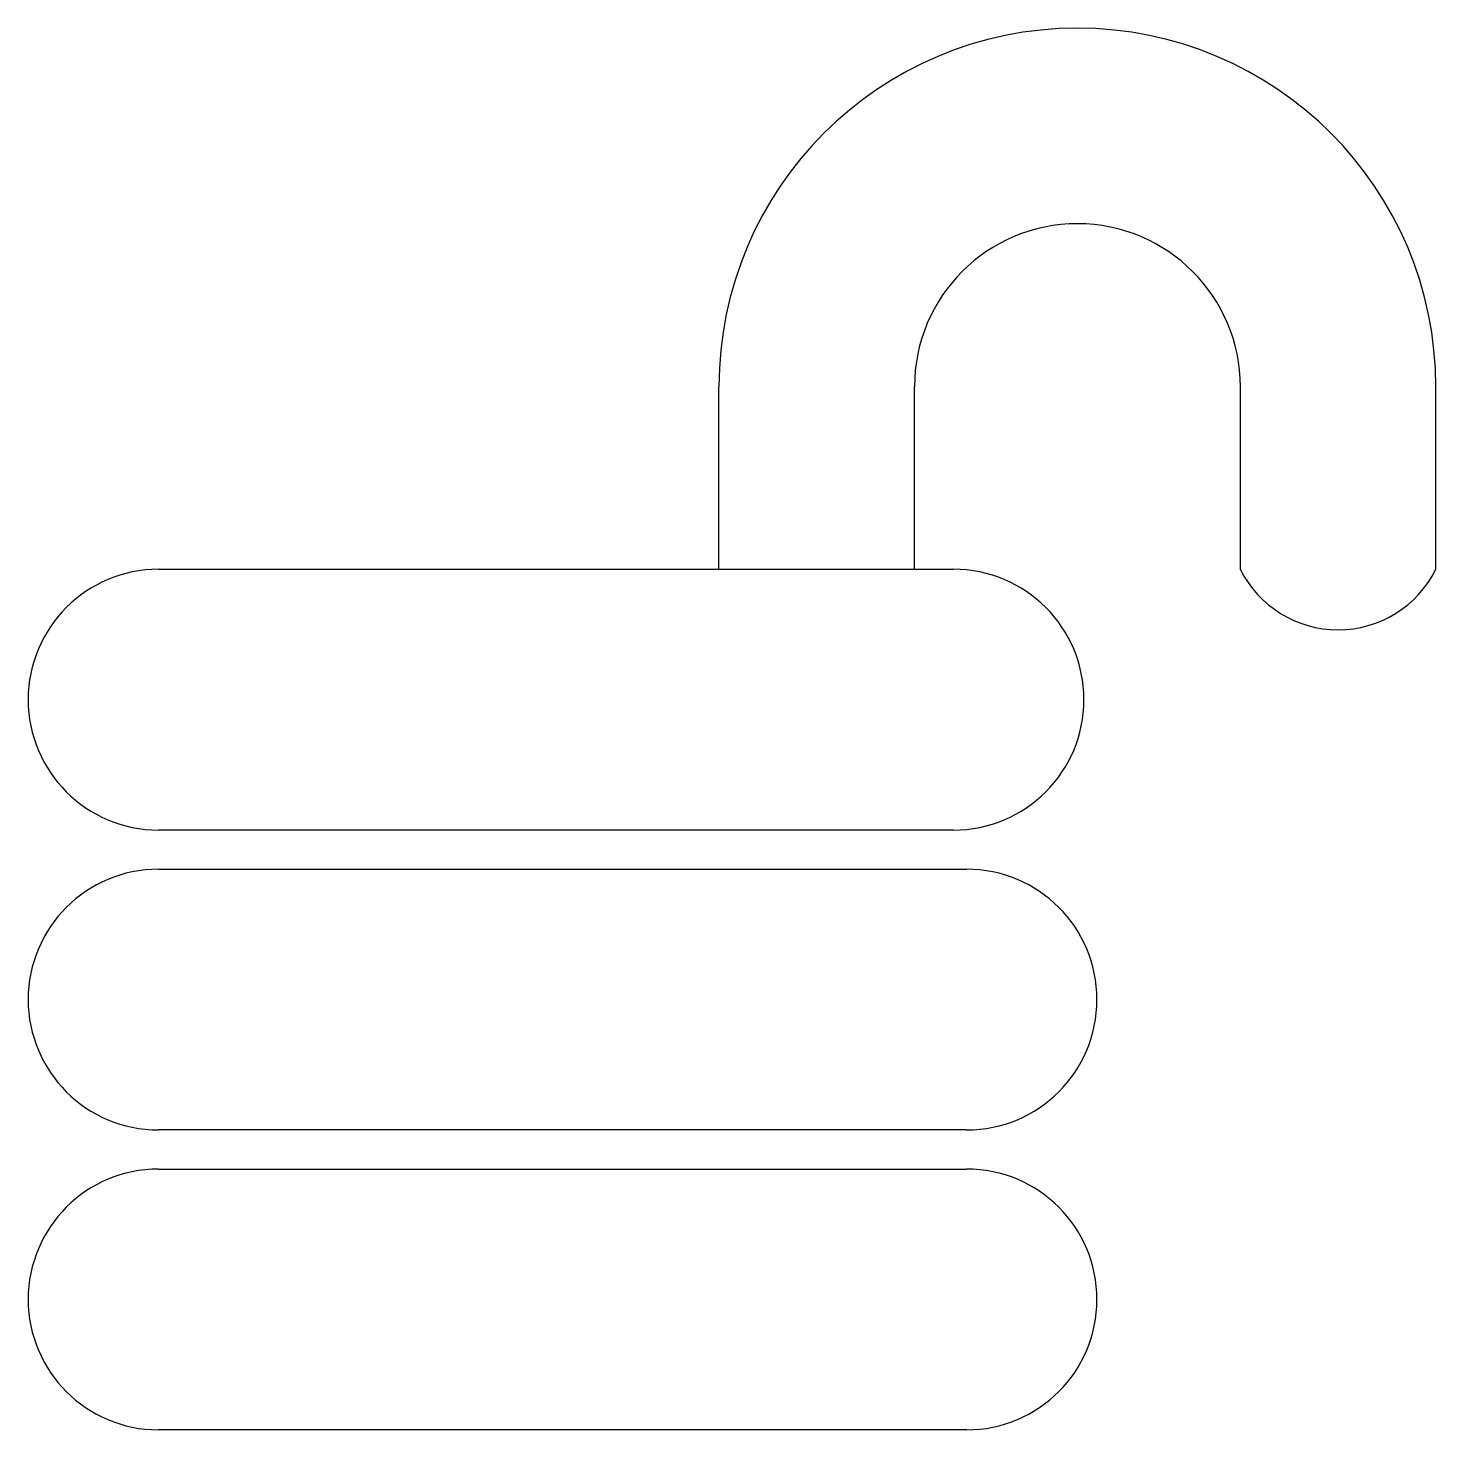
# Model space of a CAD drawing. Header units: millimetres. Extents: x 6 to 114, y 10 to 118.
import ezdxf

# ---------------------------------------------------------------- set-up
doc = ezdxf.new("R2010")
doc.units = ezdxf.units.MM
doc.layers.get('0').update_dxf_attribs({"lineweight": 25, "true_color": 0xffffff})

msp = doc.modelspace()

# ---------------------------------------------------------------- linework, layer by layer
for p, q in [((59, 76), (59, 90)), ((74, 76), (74, 90)), ((99, 76), (99, 90)), ((114, 76), (114, 90)), ((16, 76), (77, 76)), ((77, 56), (16, 56)), ((16, 53), (78, 53)), ((78, 33), (16, 33)), ((16, 30), (78, 30)), ((78, 10), (16, 10))]:
    msp.add_line(p, q)
for centre, radius, start, end in [((86.5, 90), 27.5, 0, 180), ((86.5, 90), 12.5, 0, 180), ((16, 66), 10, 90, 270), ((77, 66), 10, 270, 90), ((106.5, 79.75), 8.39, 206.5651, 333.4349), ((16, 43), 10, 90, 270), ((78, 43), 10, 270, 90), ((16, 20), 10, 90, 270), ((78, 20), 10, 270, 90)]:
    msp.add_arc(centre, radius, start, end)

doc.saveas('drawing.dxf')
